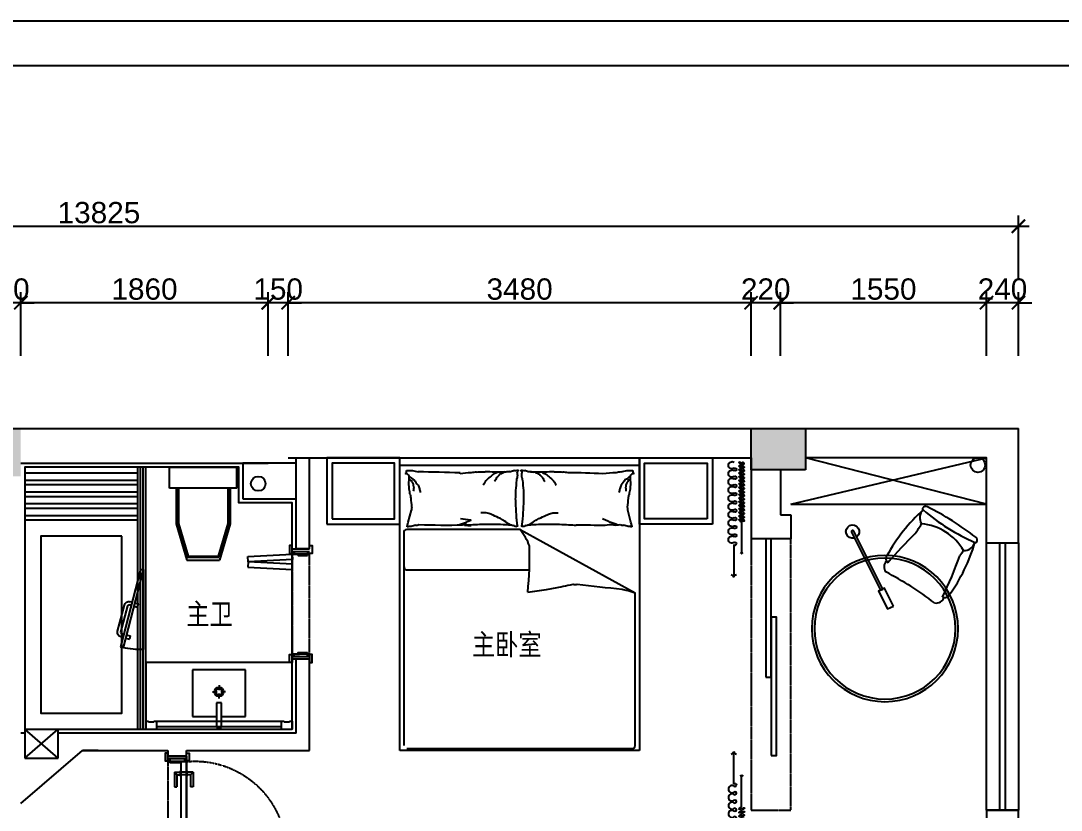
# Model space of a CAD drawing. Header units: millimetres. Extents: x 148889 to 229003, y -70503 to 111106.
# Drawn here: x 209186 to 217007, y -42464 to -36529 of the extents above; entities that cross this region are included whole.
import ezdxf
from ezdxf.lldxf.tags import DXFTag

# ---------------------------------------------------------------- set-up
doc = ezdxf.new("R2010")
doc.units = ezdxf.units.MM
doc.header["$PDMODE"] = 3
doc.linetypes.add('DASHED2', pattern=[0.375, 0.25, -0.125])
doc.linetypes.add('HIDDEN', pattern=[0.375, 0.25, -0.125])
for name, color, linetype in [('8', 8, 'Continuous'), ('C-门套', 16, 'Continuous'), ('F-地坪3(地台)', 6, 'Continuous'), ('P-原墙线', 7, 'Continuous'), ('P-固定家具1(到顶)', 3, 'Continuous'), ('P-固定家具2(不到顶)', 2, 'Continuous'), ('P-外部尺寸', 44, 'Continuous'), ('P-完成面', 1, 'Continuous'), ('P-文字', 3, 'Continuous'), ('P-新墙线', 4, 'Continuous'), ('P-洁具', 3, 'Continuous'), ('P-活动家具', 3, 'Continuous'), ('P-窗', 3, 'Continuous'), ('P-门', 1, 'Continuous'), ('P-门套', 1, 'Continuous'), ('大墨图框', 4, 'Continuous')]:
    doc.layers.add(name, color=color, linetype=linetype)
doc.styles.add('Arial', font='arial.ttf')
doc.styles.add('H1', font='SimSun.ttf')
tags = doc.linetypes.add('ACAD_ISO03W100', pattern=[30, 12, -18]).pattern_tags.tags
tags[6:7] = [DXFTag(74, 4), DXFTag(75, 0), DXFTag(340, '0'), DXFTag(46, 1.0), DXFTag(50, 0.0), DXFTag(44, 0.0), DXFTag(45, 0.0)]
tags[4:5] = [DXFTag(74, 4), DXFTag(75, 0), DXFTag(340, '0'), DXFTag(46, 1.0), DXFTag(50, 0.0), DXFTag(44, 0.0), DXFTag(45, 0.0)]
doc.dimstyles.new('1比80', dxfattribs={"dimscale": 80, "dimtxt": 2, "dimasz": 1.25, "dimexe": 1, "dimexo": 1, "dimgap": 0.25, "dimtad": 1, "dimdec": 0, "dimrnd": 0.005, "dimzin": 0, "dimdsep": 46, "dimtxsty": 'Arial', "dimblk": 'ARCHTICK', "dimcen": 0.125, "dimdle": 1, "dimclrd": 44, "dimclre": 44, "dimclrt": 50, "dimadec": 0, "dimazin": 0, "dimtfac": 1, "dimtdec": 0, "dimtix": 1, "dimtmove": 2, "dimatfit": 3, "dimldrblk": 'DOT', "dimfxl": 5, "dimfxlon": 1, "dimtvp": 1, "dimtolj": 1, "dimtzin": 0, "dimarcsym": 0})

# ---------------------------------------------------------------- blocks, each defined once
blk = doc.blocks.new('_ArchTick')
at = {"color": 0, "linetype": 'ByBlock', "const_width": 0.15}
blk.add_lwpolyline([(-0.5, -0.5), (0.5, 0.5)], dxfattribs=at)
blk = doc.blocks.new('*D337')
at = {"layer": 'Defpoints', "color": 0}
for p in [(214675.9, -38648.9), (214675.9, -40119.4), (214895.9, -40074.4)]:
    blk.add_point(p, dxfattribs=at)
at = {"layer": 'P-外部尺寸', "color": 44, "lineweight": -2}
for p, q in [((214675.9, -39048.9), (214675.9, -38568.9)), ((214895.9, -39048.9), (214895.9, -38568.9)), ((214675.9, -38648.9), (214575.9, -38648.9)), ((214895.9, -38648.9), (214675.9, -38648.9)), ((214895.9, -38648.9), (214995.9, -38648.9))]:
    blk.add_line(p, q, dxfattribs=at)
at = {"layer": 'P-外部尺寸', "color": 44, "lineweight": -2, "xscale": 100, "yscale": 100, "zscale": 100}
blk.add_blockref('_ArchTick', (214675.9, -38648.9), dxfattribs=at)
at = {"layer": 'P-外部尺寸', "color": 44, "lineweight": -2, "xscale": 100, "yscale": 100, "zscale": 100, "rotation": 180}
blk.add_blockref('_ArchTick', (214895.9, -38648.9), dxfattribs=at)
at = {"layer": 'P-外部尺寸', "color": 50, "insert": (214785.9, -38547.2), "char_height": 160, "attachment_point": 5, "style": 'Arial'}
blk.add_mtext('\\A1;220', dxfattribs=at)
blk = doc.blocks.new('_Dot')
at = {"color": 0, "linetype": 'ByBlock', "lineweight": -2}
blk.add_line((-0.5, 0), (-1, 0), dxfattribs=at)
at = {"color": 0, "linetype": 'ByBlock', "const_width": 0.5}
blk.add_lwpolyline([(-0.25, 0, 1), (0.25, 0, 1)], format="xyb", close=True, dxfattribs=at)
blk = doc.blocks.new('*D353')
at = {"layer": 'Defpoints', "color": 0}
for p in [(215492.7, -39814.4), (218361.2, -39814.4), (214675.9, -43194.4)]:
    blk.add_point(p, dxfattribs=at)
at = {"layer": 'P-外部尺寸', "color": 44, "lineweight": -2}
for p, q in [((218361.2, -43274.4), (218361.2, -39734.4)), ((217961.2, -39814.4), (218441.2, -39814.4)), ((217961.2, -43194.4), (218441.2, -43194.4))]:
    blk.add_line(p, q, dxfattribs=at)
at = {"layer": 'P-外部尺寸', "color": 44, "lineweight": -2, "xscale": 100, "yscale": 100, "zscale": 100}
for p, rotation in [((218361.2, -39814.4), 90), ((218361.2, -43194.4), 270)]:
    blk.add_blockref('_ArchTick', p, dxfattribs=dict(at, rotation=rotation))
at = {"layer": 'P-外部尺寸', "color": 50, "insert": (218259.4, -41504.4), "char_height": 160, "attachment_point": 5, "rotation": 90, "style": 'Arial'}
blk.add_mtext('\\A1;3380', dxfattribs=at)
blk = doc.blocks.new('*D354')
at = {"layer": 'Defpoints', "color": 0}
for p in [(215492.7, -39594.4), (218361.2, -39594.4), (215492.7, -39814.4)]:
    blk.add_point(p, dxfattribs=at)
at = {"layer": 'P-外部尺寸', "color": 44, "lineweight": -2}
for p, q in [((218361.2, -39594.4), (218361.2, -39494.4)), ((217961.2, -39594.4), (218441.2, -39594.4)), ((218361.2, -39814.4), (218361.2, -39594.4)), ((217961.2, -39814.4), (218441.2, -39814.4)), ((218361.2, -39814.4), (218361.2, -39914.4))]:
    blk.add_line(p, q, dxfattribs=at)
at = {"layer": 'P-外部尺寸', "color": 44, "lineweight": -2, "xscale": 100, "yscale": 100, "zscale": 100}
for p, rotation in [((218361.2, -39594.4), 270), ((218361.2, -39814.4), 90)]:
    blk.add_blockref('_ArchTick', p, dxfattribs=dict(at, rotation=rotation))
at = {"layer": 'P-外部尺寸', "color": 50, "insert": (218259.5, -39704.4), "char_height": 160, "attachment_point": 5, "rotation": 90, "style": 'Arial'}
blk.add_mtext('\\A1;220', dxfattribs=at)
blk = doc.blocks.new('*D356')
at = {"layer": 'Defpoints', "color": 0}
for p in [(216445.9, -38648.9), (216685.9, -39720.8), (216445.9, -39814.4)]:
    blk.add_point(p, dxfattribs=at)
at = {"layer": 'P-外部尺寸', "color": 44, "lineweight": -2}
for p, q in [((216445.9, -39048.9), (216445.9, -38568.9)), ((216685.9, -39048.9), (216685.9, -38568.9)), ((216445.9, -38648.9), (216345.9, -38648.9)), ((216685.9, -38648.9), (216445.9, -38648.9)), ((216685.9, -38648.9), (216785.9, -38648.9))]:
    blk.add_line(p, q, dxfattribs=at)
at = {"layer": 'P-外部尺寸', "color": 44, "lineweight": -2, "xscale": 100, "yscale": 100, "zscale": 100}
blk.add_blockref('_ArchTick', (216445.9, -38648.9), dxfattribs=at)
at = {"layer": 'P-外部尺寸', "color": 44, "lineweight": -2, "xscale": 100, "yscale": 100, "zscale": 100, "rotation": 180}
blk.add_blockref('_ArchTick', (216685.9, -38648.9), dxfattribs=at)
at = {"layer": 'P-外部尺寸', "color": 50, "insert": (216565.9, -38547.2), "char_height": 160, "attachment_point": 5, "style": 'Arial'}
blk.add_mtext('\\A1;240', dxfattribs=at)
blk = doc.blocks.new('*D357')
at = {"layer": 'Defpoints', "color": 0}
for p in [(214895.9, -38648.9), (216445.9, -39814.4), (214895.9, -40074.4)]:
    blk.add_point(p, dxfattribs=at)
at = {"layer": 'P-外部尺寸', "color": 44, "lineweight": -2}
for p, q in [((214895.9, -39048.9), (214895.9, -38568.9)), ((216445.9, -39048.9), (216445.9, -38568.9)), ((216525.9, -38648.9), (214815.9, -38648.9))]:
    blk.add_line(p, q, dxfattribs=at)
at = {"layer": 'P-外部尺寸', "color": 44, "lineweight": -2, "xscale": 100, "yscale": 100, "zscale": 100, "rotation": 180}
blk.add_blockref('_ArchTick', (214895.9, -38648.9), dxfattribs=at)
at = {"layer": 'P-外部尺寸', "color": 44, "lineweight": -2, "xscale": 100, "yscale": 100, "zscale": 100}
blk.add_blockref('_ArchTick', (216445.9, -38648.9), dxfattribs=at)
at = {"layer": 'P-外部尺寸', "color": 50, "insert": (215670.9, -38547.2), "char_height": 160, "attachment_point": 5, "style": 'Arial'}
blk.add_mtext('\\A1;1550', dxfattribs=at)
blk = doc.blocks.new('*D358')
at = {"layer": 'Defpoints', "color": 0}
for p in [(208945.9, -38648.9), (208945.9, -39594.4), (209185.9, -39594.4)]:
    blk.add_point(p, dxfattribs=at)
at = {"layer": 'P-外部尺寸', "color": 44, "lineweight": -2}
for p, q in [((208945.9, -39048.9), (208945.9, -38568.9)), ((209185.9, -39048.9), (209185.9, -38568.9)), ((208945.9, -38648.9), (208845.9, -38648.9)), ((209185.9, -38648.9), (208945.9, -38648.9)), ((209185.9, -38648.9), (209285.9, -38648.9))]:
    blk.add_line(p, q, dxfattribs=at)
at = {"layer": 'P-外部尺寸', "color": 44, "lineweight": -2, "xscale": 100, "yscale": 100, "zscale": 100}
blk.add_blockref('_ArchTick', (208945.9, -38648.9), dxfattribs=at)
at = {"layer": 'P-外部尺寸', "color": 44, "lineweight": -2, "xscale": 100, "yscale": 100, "zscale": 100, "rotation": 180}
blk.add_blockref('_ArchTick', (209185.9, -38648.9), dxfattribs=at)
at = {"layer": 'P-外部尺寸', "color": 50, "insert": (209065.9, -38547.2), "char_height": 160, "attachment_point": 5, "style": 'Arial'}
blk.add_mtext('\\A1;240', dxfattribs=at)
blk = doc.blocks.new('*D369')
at = {"layer": 'Defpoints', "color": 0}
for p in [(216685.9, -38074.1), (202860.9, -39048.9), (216685.9, -39048.9)]:
    blk.add_point(p, dxfattribs=at)
at = {"layer": 'P-外部尺寸', "color": 44, "lineweight": -2}
for p, q in [((202860.9, -38474.1), (202860.9, -37994.1)), ((216685.9, -38474.1), (216685.9, -37994.1)), ((202780.9, -38074.1), (216765.9, -38074.1))]:
    blk.add_line(p, q, dxfattribs=at)
at = {"layer": 'P-外部尺寸', "color": 44, "lineweight": -2, "xscale": 100, "yscale": 100, "zscale": 100, "rotation": 180}
blk.add_blockref('_ArchTick', (202860.9, -38074.1), dxfattribs=at)
at = {"layer": 'P-外部尺寸', "color": 44, "lineweight": -2, "xscale": 100, "yscale": 100, "zscale": 100}
blk.add_blockref('_ArchTick', (216685.9, -38074.1), dxfattribs=at)
at = {"layer": 'P-外部尺寸', "color": 50, "insert": (209773.4, -37972.4), "char_height": 160, "attachment_point": 5, "style": 'Arial'}
blk.add_mtext('\\A1;13825', dxfattribs=at)
blk = doc.blocks.new('*D370')
at = {"layer": 'Defpoints', "color": 0}
for p in [(211195.9, -38648.9), (211195.9, -39814.4), (214675.9, -40119.4)]:
    blk.add_point(p, dxfattribs=at)
at = {"layer": 'P-外部尺寸', "color": 44, "lineweight": -2}
for p, q in [((211195.9, -39048.9), (211195.9, -38568.9)), ((214675.9, -39048.9), (214675.9, -38568.9)), ((214755.9, -38648.9), (211115.9, -38648.9))]:
    blk.add_line(p, q, dxfattribs=at)
at = {"layer": 'P-外部尺寸', "color": 44, "lineweight": -2, "xscale": 100, "yscale": 100, "zscale": 100, "rotation": 180}
blk.add_blockref('_ArchTick', (211195.9, -38648.9), dxfattribs=at)
at = {"layer": 'P-外部尺寸', "color": 44, "lineweight": -2, "xscale": 100, "yscale": 100, "zscale": 100}
blk.add_blockref('_ArchTick', (214675.9, -38648.9), dxfattribs=at)
at = {"layer": 'P-外部尺寸', "color": 50, "insert": (212935.9, -38547.2), "char_height": 160, "attachment_point": 5, "style": 'Arial'}
blk.add_mtext('\\A1;3480', dxfattribs=at)
blk = doc.blocks.new('*D371')
at = {"layer": 'Defpoints', "color": 0}
for p in [(211045.9, -38648.9), (211045.9, -39854.4), (211195.9, -39814.4)]:
    blk.add_point(p, dxfattribs=at)
at = {"layer": 'P-外部尺寸', "color": 44, "lineweight": -2}
for p, q in [((211045.9, -39048.9), (211045.9, -38568.9)), ((211195.9, -39048.9), (211195.9, -38568.9)), ((211045.9, -38648.9), (210945.9, -38648.9)), ((211195.9, -38648.9), (211045.9, -38648.9)), ((211195.9, -38648.9), (211295.9, -38648.9))]:
    blk.add_line(p, q, dxfattribs=at)
at = {"layer": 'P-外部尺寸', "color": 44, "lineweight": -2, "xscale": 100, "yscale": 100, "zscale": 100}
blk.add_blockref('_ArchTick', (211045.9, -38648.9), dxfattribs=at)
at = {"layer": 'P-外部尺寸', "color": 44, "lineweight": -2, "xscale": 100, "yscale": 100, "zscale": 100, "rotation": 180}
blk.add_blockref('_ArchTick', (211195.9, -38648.9), dxfattribs=at)
at = {"layer": 'P-外部尺寸', "color": 50, "insert": (211120.9, -38547.2), "char_height": 160, "attachment_point": 5, "style": 'Arial'}
blk.add_mtext('\\A1;150', dxfattribs=at)
blk = doc.blocks.new('*D372')
at = {"layer": 'Defpoints', "color": 0}
for p in [(209185.9, -38648.9), (209185.9, -39594.4), (211045.9, -39854.4)]:
    blk.add_point(p, dxfattribs=at)
at = {"layer": 'P-外部尺寸', "color": 44, "lineweight": -2}
for p, q in [((209185.9, -39048.9), (209185.9, -38568.9)), ((211045.9, -39048.9), (211045.9, -38568.9)), ((211125.9, -38648.9), (209105.9, -38648.9))]:
    blk.add_line(p, q, dxfattribs=at)
at = {"layer": 'P-外部尺寸', "color": 44, "lineweight": -2, "xscale": 100, "yscale": 100, "zscale": 100, "rotation": 180}
blk.add_blockref('_ArchTick', (209185.9, -38648.9), dxfattribs=at)
at = {"layer": 'P-外部尺寸', "color": 44, "lineweight": -2, "xscale": 100, "yscale": 100, "zscale": 100}
blk.add_blockref('_ArchTick', (211045.9, -38648.9), dxfattribs=at)
at = {"layer": 'P-外部尺寸', "color": 50, "insert": (210115.9, -38547.2), "char_height": 160, "attachment_point": 5, "style": 'Arial'}
blk.add_mtext('\\A1;1860', dxfattribs=at)
blk = doc.blocks.new('A$C02DF28BF')
at = {"layer": 'P-活动家具'}
for p, q in [((0, 2350), (2200, 2350)), ((0, 550), (0, 2350)), ((2144, 2350), (2144, 550)), ((2200, 2350), (2200, 550)), ((2200, 550), (0, 550))]:
    blk.add_line(p, q, dxfattribs=at)
at = {"layer": 'P-活动家具', "color": 252}
for p, q in [((13.5, 2299.1), (13.5, 603.8)), ((1637.2, 2321.3), (35.7, 2321.3)), ((1356.5, 2299.1), (1356.5, 1377.5)), ((1659.4, 1446.1), (1659.4, 2299.1)), ((1681.9, 2295.1), (1715.2, 2286.7)), ((1715.2, 2286.7), (1807, 2263.8)), ((1659.4, 1446.1), (1184.5, 581.6)), ((1715.2, 613.3), (1807, 636.2)), ((35.7, 581.6), (1184.5, 581.6)), ((2144, 550), (1668.9, 550)), ((1681.9, 604.9), (1715.2, 613.3))]:
    blk.add_line(p, q, dxfattribs=at)
at = {"layer": 'P-活动家具'}
for points in [[(1700, 2900), (1700, 2350), (2200, 2350), (2200, 2900)], [(1700, 0), (1700, 550), (2200, 550), (2200, 0)]]:
    blk.add_lwpolyline(points, close=True, dxfattribs=at)
at = {"layer": 'P-活动家具', "color": 252}
for points in [[(1740, 2860), (1740, 2390), (2160, 2390), (2160, 2860)], [(1740, 40), (1740, 510), (2160, 510), (2160, 40)]]:
    blk.add_lwpolyline(points, close=True, dxfattribs=at)
for points in [[(2061.4, 2280.7, 0.077379), (2033.2, 2242, 0.077379), (1994.6, 2213.7, 0.047525), (1967.3, 2202.7, 0.047525), (1938.3, 2197)], [(2043.5, 2282.3, 0.05369), (2029.1, 2266.5, 0.070312), (2015.5, 2257.5, 0.015448), (2006, 2253.4, 0.013244), (1994.6, 2249.2, 0.082127), (1974.5, 2245.9, 0.064164), (1948.7, 2249.2)], [(1698.1, 1902.3, -0.009729), (1708.2, 1871.9, -0.009729), (1719.4, 1842, -0.007971), (1729.4, 1817.9, -0.002711), (1740.2, 1894)], [(1696.4, 1521.7, -0.016108), (1725.6, 1565, -0.024599), (1742.3, 1594.8, -0.009477), (1768.2, 1649.2, -0.015937), (1781.9, 1682.4, -0.072521), (1785.9, 1700.5, -0.033339), (1786.1, 1740.8)], [(2090.5, 1617, -0.027842), (2078.7, 1643.4, -0.048685), (2069.7, 1657.4, -0.023666), (2042.6, 1688.4, -0.031223), (2019.6, 1709.5, -0.046801), (2011.1, 1715.2, -0.023191), (1992.5, 1724.1)], [(2096.8, 1525.9, -0.088153), (2092.9, 1564.3, -0.088153), (2075.9, 1598.9, -0.077547), (2051.9, 1623, -0.077547), (2021.7, 1638.6)], [(1189.2, 1389.2, -0.007297), (1209, 1248.1, -0.009508), (1229, 1140.6, -0.006616), (1245, 1068.3, 0.023828), (1248.7, 1048.1, 0.052541), (1248.2, 1016.3, 0.004914), (1212.6, 680.1, 0.013133), (1203.1, 642.9, 0.007859), (1184.5, 581.6)], [(1696.4, 1378.3, 0.016108), (1725.6, 1335, 0.024599), (1742.3, 1305.2, 0.009477), (1768.2, 1250.8, 0.015937), (1781.9, 1217.6, 0.072521), (1785.9, 1199.5, 0.033339), (1786.1, 1159.2)], [(2096.8, 1374.1, 0.088153), (2092.9, 1335.7, 0.088153), (2075.9, 1301.1, 0.077547), (2051.9, 1277, 0.077547), (2021.7, 1261.4)], [(2090.5, 1283, 0.027842), (2078.7, 1256.6, 0.048685), (2069.7, 1242.6, 0.023666), (2042.6, 1211.6, 0.031223), (2019.6, 1190.5, 0.046801), (2011.1, 1184.8, 0.023191), (1992.5, 1175.9)], [(1698.1, 720, 0.009729), (1708.2, 750.3, 0.009729), (1719.4, 780.2, 0.007971), (1729.4, 804.3, 0.007971), (1740.2, 828.2)], [(2061.4, 619.3, -0.077379), (2033.2, 658, -0.077379), (1994.6, 686.3, -0.047525), (1967.3, 697.3, -0.047525), (1938.3, 703)], [(2043.5, 617.7, -0.05369), (2029.1, 633.5, -0.070312), (2015.5, 642.5, -0.015448), (2006, 646.6, -0.013244), (1994.6, 650.8, -0.082127), (1974.5, 654.1, -0.064164), (1948.7, 650.8)]]:
    blk.add_lwpolyline(points, format="xyb", dxfattribs=at)
for centre, radius, start, end in [((1378.6, 2296.7), 22.2, 90, 180), ((1637.2, 2299.1), 22.2, 360, 90), ((1680.8, 2295), 1.02, 255.95506, 4.08294), ((1383.9, 2244.5), 300.8, 4.08294, 9.4841), ((1971.1, 1923.6), 352.4, 98.00505, 102.19838), ((1757.1, 3238.6), 980, 279.68436, 282.19838), ((1964.2, 2507.3), 226.6, 270, 279.68436), ((2061.7, 2827.1), 546.5, 263.76763, 270), ((2044.3, 2314.4), 38, 296.58052, 355.59979), ((2096.5, 2314.4), 14.6, 191.27238, 296.58052), ((2203.5, 2301.3), 100.4, 180, 191.27238), ((2282.1, 2255.4), 179, 171.5628, 180), ((1440.4, 2189.6), 255.2, 9.4841, 17.38641), ((1824.3, 2246.6), 133, 186.43405, 197.38641), ((8456, 1996), 6762, 178.21298, 180.99618), ((1810.5, 2188.6), 75.2, 75.9548, 92.66488), ((1930.7, 1536.8), 732, 92.66488, 98.00505), ((-15986.4, 2500.5), 18082.7, 358.0898, 359.08966), ((2429, 2163.6), 338.6, 164.25602, 171.5628), ((1439.8, 1866.1), 255.6, 348.44144, 2.74906), ((2083.1, 1900.4), 4.11, 213.62062, 319.83043), ((1561.1, 1815.3), 525.1, 0.00391, 9.07304), ((3153.5, 1742.4), 1465.1, 175.23375, 177.16236), ((2961, 1923.8), 1268.9, 182.69346, 184.76579), ((3189.4, 1858.3), 1493.5, 181.53552, 184.12818), ((1507.4, 1711.3), 588.1, 6.08669, 10.18988), ((8053.6, 1719.1), 6353.9, 179.71345, 180.97038), ((2261.3, 1781.2), 169.3, 182.53858, 190.18988), ((2415.5, 1724.3), 321.9, 175.19815, 182.53858), ((1123.7, 1719.8), 970.2, 355.19815, 359.42426), ((2991.5, 1530.8), 1293.3, 176.42603, 179.71345), ((431.2, 1583.3), 1660.3, 359.42426, 1.90789), ((1183.2, 1483), 912, 1.90789, 5.25919), ((1608.2, 1523.3), 85.3, 332.71588, 343.77885), ((1739.1, 1488.2), 50.3, 152.71588, 167.13096), ((1856.1, 1501.2), 162.1, 167.13096, 176.42603), ((2043.2, 1482.8), 59.9, 5.25919, 30.65125), ((2134.8, 1485.9), 32.1, 175.69746, 210.65125), ((1393.5, 1767), 416.7, 290.14884, 309.64454), ((1587.5, 1496.2), 97.2, 343.77885, 352.8796), ((1680.4, 1467.7), 1.47, 352.8796, 73.30223), ((1680.4, 1432.3), 1.47, 286.69776, 7.12039), ((1587.5, 1403.8), 97.2, 7.12039, 16.22115), ((1685.6, 1446.3), 21.5, 73.30223, 99.99836), ((1685.6, 1453.7), 21.5, 260.00164, 286.69776), ((1608.2, 1376.7), 85.3, 16.22115, 27.28412), ((1669.9, 1823.1), 356.9, 273.50486, 279.99836), ((1669.9, 1076.9), 356.9, 80.00164, 86.49514), ((924.5, 16600.7), 15150.6, 273.05496, 273.50486), ((924.5, -13700.7), 15150.6, 86.49514, 86.94504), ((1807.4, 2994.8), 1516.9, 271.63309, 273.05496), ((1807.4, -94.8), 1516.9, 86.94504, 88.36691), ((1932.6, 2232.8), 754.1, 266.63125, 271.63309), ((1932.6, 667.2), 754.1, 88.36691, 93.36875), ((2089.7, 2484.4), 1014.5, 262.3191, 266.63125), ((2089.7, 415.6), 1014.5, 93.36875, 97.6809), ((2076.3, 1687.1), 220.4, 257.89054, 262.3191), ((2076.3, 1212.9), 220.4, 97.6809, 102.10946), ((2008.2, 1198.1), 273.4, 77.89054, 81.86652), ((2008.2, 1701.9), 273.4, 278.13348, 282.10946), ((2078.8, 1431.5), 36.4, 81.86652, 111.42098), ((2078.8, 1468.5), 36.4, 248.57901, 278.13348), ((2090.5, 1483.6), 17.3, 248.0096, 291.42098), ((2090.5, 1416.4), 17.3, 68.57901, 111.9904), ((2043.2, 1417.2), 59.9, 329.34874, 354.74081), ((2101.4, 1466.5), 4.75, 168.10694, 248.0096), ((2101.4, 1433.5), 4.75, 111.9904, 191.89306), ((2100.5, 1459.7), 2.58, 348.10694, 109.56397), ((2100.5, 1440.3), 2.58, 250.43603, 11.89306), ((2134.8, 1414.1), 32.1, 149.34874, 184.30254), ((2106.6, 1457.7), 3.8, 109.56397, 158.2117), ((2106.6, 1442.3), 3.8, 201.7883, 250.43603), ((2133.1, 1459.2), 27.9, 158.2117, 175.69746), ((2133.1, 1440.8), 27.9, 184.30254, 201.7883), ((1459.3, 3874.7), 2500.1, 263.79846, 271.78212), ((1739.1, 1411.8), 50.3, 192.86904, 207.28412), ((1856.1, 1398.8), 162.1, 183.57397, 192.86904), ((2991.5, 1369.2), 1293.3, 180.28654, 183.57397), ((431.2, 1316.7), 1660.3, 358.09211, 0.57574), ((1183.2, 1417), 912, 354.74081, 358.09211), ((8053.6, 1180.9), 6353.9, 179.02962, 180.28654), ((1123.7, 1180.2), 970.2, 0.57574, 4.80184), ((2415.5, 1175.7), 321.9, 177.46141, 184.80184), ((3189.4, 1041.7), 1493.5, 175.87182, 178.46447), ((1507.4, 1188.7), 588.1, 349.81012, 353.9133), ((2261.3, 1118.8), 169.3, 169.81012, 177.46141), ((-26799.4, 1344.5), 28494.7, 358.91987, 359.35718), ((3648.5, 950.7), 1956.4, 176.16258, 177.83156), ((-3080.3, 1084.5), 5166.5, 357.11007, 0.00079), ((1439.8, 756.1), 255.6, 357.25093, 11.55856), ((1327.7, 724.4), 758.5, 360, 7.54685), ((1856.2, 725.7), 162.1, 173.56594, 191.55856), ((1827.2, 651.4), 269.2, 7.54685, 15.74398), ((1383.9, 655.5), 300.8, 350.51589, 355.91706), ((1440.4, 710.4), 255.2, 342.61359, 350.51589), ((1824.3, 653.4), 133, 162.61359, 173.56594), ((1810.5, 711.4), 75.2, 267.33512, 284.04519), ((1930.7, 1363.2), 732, 261.99495, 267.33512), ((1971.1, 976.4), 352.4, 257.80162, 261.99495), ((1757.1, -338.6), 980, 77.80162, 80.31563), ((2429, 736.4), 338.6, 188.43719, 195.74398), ((2282.1, 644.6), 179, 180, 188.43719), ((35.7, 603.8), 22.2, 180, 270), ((1680.8, 605), 1.02, 355.91706, 104.04494), ((1964.2, 392.7), 226.6, 80.31563, 90), ((2061.7, 72.9), 546.5, 90, 96.23236), ((2044.3, 585.6), 38, 4.40021, 63.41948), ((2096.5, 585.6), 14.6, 63.41948, 168.72762), ((2203.5, 598.7), 100.4, 168.72762, 180)]:
    blk.add_arc(centre, radius, start, end, dxfattribs=at)
blk = doc.blocks.new('sfbhsrdfbh')
at = {"layer": '大墨图框', "color": 4, "linetype": 'ByBlock', "ltscale": 100}
for points in [[(56.17, 280.38), (476.17, 280.38), (476.17, -16.59), (56.17, -16.59)], [(438.91, 274.48), (68.08, 274.48), (68.08, -8.51), (438.91, -8.51)]]:
    blk.add_lwpolyline(points, close=True, dxfattribs=at)
blk = doc.blocks.new('做成ACAD TuKuai0334')
at = {"ltscale": 0.1}
blk.add_lwpolyline([(-561.5, 302.8), (-426.8, 236.8), (-448.8, 191.9), (-583.5, 257.9)], close=True, dxfattribs=at)
blk.add_lwpolyline([(-433.4, 223.4), (4.4, 9, -1), (-4.4, -9), (-442.2, 205.4)], format="xyb", close=True, dxfattribs=at)
blk.add_arc((0, 0), 50, 165.44738, 142.37346, dxfattribs=at)
blk = doc.blocks.new('A$C46D34C97')
at = {"layer": 'P-活动家具'}
blk.add_circle((550, 550), 550, dxfattribs=at)
at = {"layer": 'P-活动家具', "color": 252}
blk.add_circle((550, 550), 530, dxfattribs=at)
at = {"layer": 'P-活动家具', "extrusion": (-3.63023e-16, 2.76781e-16, -1)}
for centre, major_axis, start_param, end_param in [((1664.7, 216.2), (-994.3, 840.3), 0.021596, 0.360844), ((1070.8, 1280.2), (-58.9, 58.9), 5.207152, 6.572082), ((1036.9, 1361), (-6.73, 6.73), 4.573679, 6.061226), ((1049.3, 1346), (-20.3, 20.3), 6.272135, 7.768104), ((2280.8, 2279.2), (-1189.8, 1001.7), 4.649527, 4.945795), ((-273.3, -277.1), (-1617.4, 1374.5), 1.550382, 1.752631), ((488, 1698.7), (-473.6, 473.6), 3.077462, 3.14993), ((488, 1698.7), (-473.6, 473.6), 3.077462, 3.14993), ((869.8, 868.7), (-287.2, 287.2), 1.088485, 2.044585), ((3013.8, -1925.6), (-2658, 2658), 0.117026, 0.206621), ((715.2, 983.3), (-46.3, 46.3), 5.075891, 6.45545), ((713.8, 1048.9), (-27, 27), 5.179428, 6.355186), ((689.6, 1035.5), (-8.59, 8.59), 4.369902, 5.615979), ((218, 1661), (-998.3, 835.3), 2.951906, 3.29117), ((1284.2, 1072.3), (-59.3, 59.3), 2.900344, 4.264281), ((1364.2, 1035.2), (-7.36, 7.36), 3.430198, 4.849571), ((1349, 1046.5), (-20.3, 20.3), 1.65498, 3.150948), ((-890.8, -909.4), (-1854.2, 1560.2), 1.56328, 1.742544), ((2639.4, -411.8), (1394, 1394), 4.676754, 4.720313), ((2639.4, -411.8), (1394, 1394), 4.676754, 4.720313), ((-1385.7, 2499.7), (-2136, 2136), 2.901951, 3.001897), ((989.8, 711.1), (-46.5, 46.5), 2.96034, 4.340179), ((1044.8, 697.4), (-16.7, 16.7), 3.964784, 4.786085), ((1051.6, 711.4), (-27.2, 27.2), 3.070293, 4.127567)]:
    blk.add_ellipse(centre, major_axis=major_axis, ratio=1, start_param=start_param, end_param=end_param, dxfattribs=at)
at = {"layer": 'P-活动家具', "rotation": 12.44499721410939}
blk.add_blockref('做成ACAD TuKuai0334', (1314.7, 475.1), dxfattribs=at)
blk = doc.blocks.new('A$C404574AA')
at = {"layer": 'P-门'}
for p, q in [((650.6, 803, 233.2), (650.6, 784, 233.2)), ((760.1, 803, 233.2), (650.6, 803, 233.2)), ((741.1, 784, 233.2), (650.6, 784, 233.2)), ((741.1, 784, 233.2), (760.1, 803, 233.2)), ((741.1, 784, 233.2), (741.1, 758, 233.2)), ((760.1, 803, 233.2), (760.1, 758, 233.2)), ((90, 753, 233.2), (840, 753, 233.2)), ((90, 713, 233.2), (90, 753, 233.2)), ((90, 713, 233.2), (840, 713, 233.2)), ((730.6, 758, 233.2), (730.6, 753, 233.2)), ((730.6, 758, 233.2), (770.6, 758, 233.2)), ((730.6, 708, 233.2), (730.6, 713, 233.2)), ((730.6, 708, 233.2), (770.6, 708, 233.2)), ((740.8, 753, 233.2), (740.8, 713, 233.2)), ((741.1, 682, 233.2), (741.1, 708, 233.2)), ((760.1, 663, 233.2), (760.1, 708, 233.2)), ((760.3, 753, 233.2), (760.3, 713, 233.2)), ((770.6, 758, 233.2), (770.6, 753, 233.2)), ((770.6, 708, 233.2), (770.6, 713, 233.2)), ((840, 713, 233.2), (840, 753, 233.2)), ((741.1, 682, 233.2), (650.6, 682, 233.2)), ((650.6, 663, 233.2), (650.6, 682, 233.2)), ((760.1, 663, 233.2), (650.6, 663, 233.2)), ((741.1, 682, 233.2), (760.1, 663, 233.2))]:
    blk.add_line(p, q, dxfattribs=at)
at = {"layer": 'P-门', "color": 252, "linetype": 'ACAD_ISO03W100', "ltscale": 0.001}
for p, q in [((50, 753, 233.2), (50, 3, 233.2)), ((50, 753, 233.2), (90, 753, 233.2)), ((90, 753, 233.2), (90, 3, 233.2)), ((90, 3, 233.2), (90, 743, 233.2)), ((0, 82.9, 233.2), (0, 192.4, 233.2)), ((0, 192.4, 233.2), (19, 192.4, 233.2)), ((19, 101.9, 233.2), (19, 192.4, 233.2)), ((140, 192.4, 233.2), (121, 192.4, 233.2)), ((121, 101.9, 233.2), (121, 192.4, 233.2)), ((140, 82.9, 233.2), (140, 192.4, 233.2)), ((19, 101.9, 233.2), (0, 82.9, 233.2)), ((0, 82.9, 233.2), (45, 82.9, 233.2)), ((19, 101.9, 233.2), (45, 101.9, 233.2)), ((45, 112.4, 233.2), (45, 72.4, 233.2)), ((45, 112.4, 233.2), (50, 112.4, 233.2)), ((90, 102.2, 233.2), (50, 102.2, 233.2)), ((90, 82.7, 233.2), (50, 82.7, 233.2)), ((95, 112.4, 233.2), (90, 112.4, 233.2)), ((95, 112.4, 233.2), (95, 72.4, 233.2)), ((121, 101.9, 233.2), (95, 101.9, 233.2)), ((140, 82.9, 233.2), (95, 82.9, 233.2)), ((121, 101.9, 233.2), (140, 82.9, 233.2)), ((45, 72.4, 233.2), (50, 72.4, 233.2)), ((50, 3, 233.2), (90, 3, 233.2)), ((95, 72.4, 233.2), (90, 72.4, 233.2))]:
    blk.add_line(p, q, dxfattribs=at)
at = {"layer": 'P-门', "color": 252}
for p, q in [((100, 713, 233.2), (100, 753, 233.2)), ((100, 747, 233.2), (740.8, 747, 233.2)), ((100, 719, 233.2), (740.8, 719, 233.2)), ((760.3, 747, 233.2), (832, 747, 233.2)), ((760.3, 719, 233.2), (832, 719, 233.2)), ((832, 713, 233.2), (832, 753, 233.2))]:
    blk.add_line(p, q, dxfattribs=at)
at = {"layer": 'P-门', "color": 252, "linetype": 'DASHED2'}
blk.add_arc((154.7, 685.8, 233.2), 685.8, 264.58541, 2.27588, dxfattribs=at)
blk = doc.blocks.new('A$C224B1EEF')
at = {"color": 252}
for p, q in [((59.8, 427.4), (134.4, 679.4)), ((68.5, 426.1), (140.9, 670.6)), ((373, 679.4), (134.4, 679.4)), ((366.5, 670.6), (140.9, 670.6)), ((438.8, 426.1), (366.5, 670.6)), ((447.5, 427.4), (373, 679.4)), ((59.8, 160), (59.8, 427.4)), ((68.5, 160), (68.5, 426.1)), ((438.8, 160), (438.8, 426.1)), ((447.5, 160), (447.5, 427.4))]:
    blk.add_line(p, q, dxfattribs=at)
at = {"layer": '8'}
for p, q in [((0, 160), (507.4, 160)), ((0, 160), (0, 1)), ((0, 160), (0, 1)), ((507.4, 160), (507.4, 1)), ((507.4, 160), (507.4, 1)), ((507.4, 1), (0, 1))]:
    blk.add_line(p, q, dxfattribs=at)
at = {"layer": 'P-固定家具2(不到顶)', "color": 3}
for p, q in [((51.1, 428.7), (131.7, 701.1)), ((375.6, 701.1), (131.7, 701.1)), ((456.2, 428.7), (375.6, 701.1)), ((51.1, 160), (51.1, 428.7)), ((456.2, 160), (456.2, 428.7))]:
    blk.add_line(p, q, dxfattribs=at)
blk = doc.blocks.new('A$C3EAE0F3F')
at = {"layer": 'P-门', "color": 252}
for p, q in [((73.6, 70, 0), (73.6, 100, 0)), ((98.6, 100, 0), (73.6, 100, 0)), ((98.6, 70, 0), (98.6, 100, 0)), ((322, 70, 0), (322, 100, 0)), ((322, 100, 0), (347, 100, 0)), ((347, 70, 0), (347, 100, 0)), ((73.6, 50, 0), (73.6, 35, 0)), ((98.6, 50, 0), (98.6, 35, 0)), ((108.6, 25, 0), (312, 25, 0)), ((322, 50, 0), (322, 35, 0)), ((347, 50, 0), (347, 35, 0)), ((108.6, 0, 0), (312, 0, 0))]:
    blk.add_line(p, q, dxfattribs=at)
at = {"layer": 'P-门'}
for p, q in [((600.5, 70, 0), (0, 70, 0)), ((0, 50), (0, 70, 0)), ((600.5, 50), (0, 50)), ((600.5, 70, 0), (600.5, 50))]:
    blk.add_line(p, q, dxfattribs=at)
at = {"layer": 'P-门', "color": 252}
for centre, radius, start, end in [((510.7, 60), 510.8, 163.76776, 181.11943), ((108.6, 35, 0), 35, 180, 270), ((108.6, 35, 0), 10, 180, 270), ((312, 35, 0), 10, 270, 0), ((312, 35, 0), 35, 270, 0)]:
    blk.add_arc(centre, radius, start, end, dxfattribs=at)
blk = doc.blocks.new('A$C1CB7397D')
at = {"layer": 'P-洁具', "color": 252}
for p, q in [((750, 445), (350, 445)), ((350, 445), (350, 95)), ((750, 95), (750, 445)), ((550, 329.5), (550, 293.1)), ((500.5, 280), (536.9, 280)), ((550, 230.5), (550, 266.9)), ((599.5, 280), (563.1, 280)), ((531, 197.7), (531, 11.6)), ((568, 197.7), (531, 197.7)), ((568, 11.6), (568, 197.7)), ((350, 95), (531, 95)), ((568, 95), (750, 95)), ((0, 0), (0, 60)), ((0, 60), (20, 60)), ((20, 60), (20, 55)), ((20, 55), (60, 55)), ((60, 55), (60, 60)), ((60, 60), (80, 60)), ((80, 60), (80, 0)), ((80, 60), (1020, 60)), ((80, 20), (1020, 20)), ((531, 11.6), (568, 11.6)), ((1020, 0), (1020, 60)), ((1020, 60), (1040, 60)), ((1040, 60), (1040, 55)), ((1040, 55), (1080, 55)), ((1080, 55), (1080, 60)), ((1080, 60), (1100, 60)), ((1100, 60), (1100, 0))]:
    blk.add_line(p, q, dxfattribs=at)
at = {"layer": 'P-洁具', "color": 2}
blk.add_lwpolyline([(1100, 500), (0, 500), (0, 0), (1100, 0)], close=True, dxfattribs=at)
at = {"layer": 'P-洁具', "color": 252}
for radius in [35, 25]:
    blk.add_circle((550, 280), radius, dxfattribs=at)
blk = doc.blocks.new('A$C3A1E34E2')
at = {"color": 0, "linetype": 'ByBlock'}
for p, q in [((899, 122), (1232, 122)), ((657, 37, 0), (1001, 37, 0))]:
    blk.add_line(p, q, dxfattribs=at)
for centre, start, end in [((1017, 69, 0), 206.8177, 243.0269), ((1017, 5, 0), 116.9731, 153.1823)]:
    blk.add_arc(centre, 36.1, start, end, dxfattribs=at)
for centre, major_axis, start_param, end_param in [((48, 140), (-27.4, 27.4), -0.785341, 1.400999), ((48, 140), (-27.4, 27.4), 3.311504, 5.497844), ((93, 108), (-11, 11), 0.169911, 4.542591), ((137, 140), (27.4, 27.4), 0.785455, 2.971795), ((137, 140), (27.4, 27.4), 4.8823, 7.06864), ((181, 108), (11, 11), 1.740708, 6.113388), ((226, 140), (-27.4, 27.4), -0.785341, 1.400999), ((226, 140), (27.4, 27.4), 4.8823, 7.06864), ((270, 108), (-11, 11), 0.169911, 4.542591), ((314, 140), (27.4, 27.4), 0.785341, 2.971681), ((314, 140), (27.4, 27.4), 4.882187, 7.068527), ((359, 108), (11, 11), 1.740594, 6.113274), ((403, 140), (27.4, 27.4), 0.785341, 2.971681), ((403, 140), (27.4, 27.4), 4.882187, 7.068527), ((447, 108), (-11, 11), 0.169798, 2.356194), ((447, 108), (11, 11), 3.927048, 6.113388), ((492, 140), (-27.4, 27.4), -0.785341, 1.400999), ((492, 140), (-27.4, 27.4), 3.311504, 5.497844), ((536, 108), (-11, 11), 0.169911, 4.542591), ((580, 140), (27.4, 27.4), 0.785455, 2.971795), ((580, 140), (27.4, 27.4), 4.8823, 7.06864), ((625, 108), (11, 11), 1.740708, 6.113388), ((669, 140), (-27.4, 27.4), -0.785341, 1.400999), ((669, 140), (27.4, 27.4), 4.8823, 7.06864), ((713, 108), (-11, 11), 0.169911, 4.542591), ((758, 140), (27.4, 27.4), 0.785341, 2.971681), ((758, 140), (27.4, 27.4), 4.882187, 7.068527), ((802, 108), (11, 11), 1.740594, 6.113274), ((846, 140), (27.4, 27.4), 0.785341, 2.971681), ((846, 140), (27.4, 27.4), 4.882187, 7.068527), ((891, 108), (-11, 11), 0.169798, 2.356194), ((1280, 181), (46.9, 46.9), 2.824252, 3.456222), ((1280, 63), (-46.9, 46.9), -0.314629, 0.31734)]:
    blk.add_ellipse(centre, major_axis=major_axis, ratio=1, start_param=start_param, end_param=end_param, dxfattribs=at)
at = {"color": 0, "linetype": 'ByBlock', "extrusion": (0, 0, -1)}
blk.add_ellipse((891, 108), major_axis=(13.9, 8.4), ratio=0.942431, start_param=-0.491972, end_param=2.091434, dxfattribs=at)
at = {"color": 0, "extrusion": (0, 0, -1)}
for centre, start_param, end_param in [((15, 37, 0), 1.716714, 4.546394), ((34, 37, 0), -1.424879, 1.716714), ((53, 37, 0), 1.716714, 4.858306), ((72, 37, 0), -1.424879, 1.716714), ((91, 37, 0), 1.716714, 4.858306), ((111, 37, 0), -1.424879, 1.716714), ((130, 37, 0), 1.716714, 4.858306), ((149, 37, 0), -1.424879, 1.716714), ((168, 37, 0), 1.716714, 4.858306), ((187, 37, 0), -1.424879, 1.716714), ((206, 37, 0), 1.716714, 4.858306), ((226, 37, 0), -1.424879, 1.716714), ((245, 37, 0), 1.716714, 4.858306), ((264, 37, 0), -1.424879, 1.716714), ((283, 37, 0), 1.716714, 4.858306), ((302, 37, 0), -1.424879, 1.716714), ((322, 37, 0), 1.716714, 4.858306), ((341, 37, 0), -1.424879, 1.716714), ((360, 37, 0), 1.716714, 4.858306), ((379, 37, 0), -1.424879, 1.716714), ((398, 37, 0), 1.716714, 4.858306), ((418, 37, 0), -1.424879, 1.716714), ((437, 37, 0), 1.716714, 4.858306), ((456, 37, 0), -1.424879, 1.716714), ((475, 37, 0), 1.716714, 4.858306), ((494, 37, 0), -1.424879, 1.716714), ((514, 37, 0), 1.716714, 4.858306), ((533, 37, 0), -1.424879, 1.716714), ((552, 37, 0), 1.716714, 4.858306), ((571, 37, 0), -1.424879, 1.716714), ((590, 37, 0), 1.716714, 4.858306), ((610, 37, 0), -1.424879, 1.716714), ((629, 37, 0), 1.716714, 4.858306), ((648, 37, 0), -1.424879, 1.716714)]:
    blk.add_ellipse(centre, major_axis=(-16.5, 28.6), ratio=0.254545, start_param=start_param, end_param=end_param, dxfattribs=at)

msp = doc.modelspace()

# ---------------------------------------------------------------- hatches: boundary and pattern name
at = {"layer": 'P-原墙线'}
h = msp.add_hatch(color=8, dxfattribs=at)
h.dxf.hatch_style = 1
h.paths.add_polyline_path([(214675.9, -39594.4), (214675.9, -39904.4), (215085.9, -39904.4), (215085.9, -39594.4)])
h.paths.add_polyline_path([(214975.9, -43064.4), (214675.9, -43064.4), (214675.9, -43564.4), (214975.9, -43564.4)])
h.paths.add_polyline_path([(215075.9, -46939.4), (214675.9, -46939.4), (214675.9, -47289.4), (215075.9, -47289.4)])
h.paths.add_polyline_path([(216245.9, -47289.4), (216895.9, -47289.4), (216895.9, -46939.4), (216245.9, -46939.4)])
h.paths.add_polyline_path([(210055.9, -49019.4), (210055.9, -49439.4), (210430.9, -49439.4), (210430.9, -49019.4)])
h.paths.add_polyline_path([(212500.9, -50589.4), (212775.9, -50589.4), (212775.9, -50259.4), (212500.9, -50259.4)])
h.paths.add_polyline_path([(216245.9, -50349.4), (216245.9, -50589.4), (216895.9, -50589.4), (216895.9, -50349.4)])
h.paths.add_polyline_path([(204880.9, -48899.4), (204400.9, -48899.4), (204400.9, -49289.4), (204880.9, -49289.4)])
h.paths.add_polyline_path([(203430.9, -46819.4), (203430.9, -46569.4), (202860.9, -46569.4), (202860.9, -46819.4)])
h.paths.add_polyline_path([(202860.9, -43554.4), (202860.9, -43914.4), (203290.9, -43914.4), (203290.9, -43554.4)])
h.paths.add_polyline_path([(207180.9, -43824.4), (207180.9, -43504.4), (206760.9, -43504.4), (206760.9, -43824.4)])
h.paths.add_polyline_path([(209965.9, -43824.4), (210290.9, -43824.4), (210290.9, -43194.4), (209965.9, -43194.4)])
h.paths.add_polyline_path([(209185.9, -39594.4), (208945.9, -39594.4), (208945.9, -39954.4), (209185.9, -39954.4)])
h.paths.add_polyline_path([(207190.9, -40814.4), (207190.9, -40574.4), (206770.9, -40574.4), (206770.9, -40814.4)])
h.paths.add_polyline_path([(204890.9, -40574.4), (204460.9, -40574.4), (204460.9, -40814.4), (204890.9, -40814.4)])

# ---------------------------------------------------------------- linework, layer by layer
at = {"layer": 'C-门套', "linetype": 'HIDDEN'}
msp.add_lwpolyline([(214675.9, -42464.4), (214975.9, -42464.4), (214975.9, -40424.4), (214675.9, -40424.4)], close=True, dxfattribs=at)
at = {"layer": 'C-门套', "linetype": 'HIDDEN', "elevation": 116.6}
for points in [[(211355.9, -41289.4), (211355.9, -40539.4), (211225.9, -40539.4), (211225.9, -41289.4)], [(210290.9, -42099.4), (210290.9, -42849.4), (210430.9, -42849.4), (210430.9, -42099.4)]]:
    msp.add_lwpolyline(points, close=True, dxfattribs=at)
at = {"layer": 'F-地坪3(地台)'}
for p, q in [((210065.9, -41854.4), (210065.9, -39884.4)), ((210125.9, -41854.4), (210125.9, -39884.4))]:
    msp.add_line(p, q, dxfattribs=at)
at = {"layer": 'F-地坪3(地台)', "color": 252}
for p, q in [((210065.9, -39929.9), (209215.9, -39929.9)), ((210065.9, -39984.6), (209215.9, -39984.6)), ((210065.9, -40018.5), (209215.9, -40018.5)), ((210065.9, -40073.3), (209215.9, -40073.3)), ((210065.9, -40107.2), (209215.9, -40107.2)), ((210065.9, -40161.9), (209215.9, -40161.9)), ((210065.9, -40195.8), (209215.9, -40195.8)), ((210065.9, -40250.5), (209215.9, -40250.5)), ((210065.9, -40284.4), (209215.9, -40284.4))]:
    msp.add_line(p, q, dxfattribs=at)
msp.add_lwpolyline([(209945.9, -40404.4), (209335.9, -40404.4), (209335.9, -41734.4), (209945.9, -41734.4)], close=True, dxfattribs=at)
at = {"layer": 'P-原墙线'}
for p, q in [((208945.9, -39594.4), (216685.9, -39594.4)), ((216685.9, -40454.4), (216685.9, -39594.4)), ((209185.9, -39854.4), (211045.9, -39854.4)), ((211195.9, -39814.4), (214675.9, -39814.4)), ((214675.9, -39814.4), (214675.9, -40424.4)), ((216445.9, -39814.4), (215085.9, -39814.4)), ((215085.9, -39814.4), (215085.9, -39904.4)), ((216445.9, -40454.4), (216445.9, -39814.4)), ((215085.9, -39904.4), (214895.9, -39904.4)), ((214895.9, -39904.4), (214895.9, -40244.4)), ((214895.9, -40244.4), (214975.9, -40244.4)), ((214975.9, -40244.4), (214975.9, -40424.4)), ((214975.9, -40424.4), (214675.9, -40424.4)), ((216445.9, -40454.4), (216685.9, -40454.4)), ((216445.9, -42464.4), (216685.9, -42464.4)), ((216445.9, -42464.4), (216445.9, -43714.4)), ((216685.9, -43714.4), (216685.9, -42464.4))]:
    msp.add_line(p, q, dxfattribs=at)
msp.add_lwpolyline([(215085.9, -39904.4), (214675.9, -39904.4), (214675.9, -39594.4), (215085.9, -39594.4)], close=True, dxfattribs=at)
for centre in [(216380.9, -39869.4), (210971, -40009.4), (210971, -40009.4)]:
    msp.add_circle(centre, 55, dxfattribs=at)
at = {"layer": 'P-固定家具1(到顶)', "color": 252}
for p, q in [((214975.9, -40164.4), (216445.9, -39814.4)), ((216445.9, -40164.4), (215085.9, -39814.4))]:
    msp.add_line(p, q, dxfattribs=at)
at = {"layer": 'P-固定家具1(到顶)'}
msp.add_lwpolyline([(214975.9, -40164.4), (216445.9, -40164.4), (216445.9, -39814.4), (215085.9, -39814.4)], dxfattribs=at)
at = {"layer": 'P-固定家具2(不到顶)'}
for p, q in [((210085.9, -41854.4), (210085.9, -39884.4)), ((210105.9, -41854.4), (210105.9, -39884.4))]:
    msp.add_line(p, q, dxfattribs=at)
at = {"layer": 'P-固定家具2(不到顶)', "color": 8}
msp.add_lwpolyline([(210085.9, -41255.5), (210085.9, -40655.5), (210105.9, -40655.5), (210105.9, -41255.5)], close=True, dxfattribs=at)
at = {"layer": 'P-完成面'}
for p, q in [((209215.9, -42074.4), (209465.9, -41854.4)), ((209465.9, -42074.4), (209215.9, -41854.4)), ((209215.9, -41854.4), (209215.9, -42074.4)), ((209465.9, -42074.4), (209465.9, -41854.4)), ((209215.9, -42074.4), (209465.9, -42074.4))]:
    msp.add_line(p, q, dxfattribs=at)
msp.add_lwpolyline([(211225.9, -40414.4), (211225.9, -40154.4), (210825.9, -40154.4), (210825.9, -39884.4), (209215.9, -39884.4), (209215.9, -41854.4), (211225.9, -41854.4), (211225.9, -40154.4)], dxfattribs=at)
at = {"layer": 'P-新墙线'}
for p, q in [((211255.9, -40499.4, 116.6), (211255.9, -39814.4)), ((211355.9, -40499.4, 116.6), (211355.9, -39814.4)), ((211355.9, -40499.4, 116.6), (211255.9, -40499.4, 116.6)), ((211255.9, -41884.4), (211255.9, -41329.4)), ((211355.9, -41329.4), (211255.9, -41329.4)), ((211355.9, -42014.4), (211355.9, -41329.4)), ((209215.9, -41884.4), (209185.9, -41884.4)), ((211255.9, -41884.4), (209465.9, -41884.4)), ((209185.9, -42414.5), (209650.3, -42014.4)), ((209766.4, -42014.4), (209650.3, -42014.4)), ((209650.3, -42014.4), (210290.9, -42014.4)), ((210430.9, -42014.4), (211355.9, -42014.4))]:
    msp.add_line(p, q, dxfattribs=at)
msp.add_lwpolyline([(210855.9, -40124.4), (211255.9, -40124.4), (211255.9, -39854.4), (210855.9, -39854.4)], close=True, dxfattribs=at)
msp.add_lwpolyline([(210290.9, -42014.4), (210290.9, -42059.4), (210430.9, -42059.4), (210430.9, -42014.4)], dxfattribs=at)
at = {"layer": 'P-窗'}
for p, q in [((216545.9, -42464.4), (216545.9, -40454.4)), ((216585.9, -40454.4), (216585.9, -42464.4))]:
    msp.add_line(p, q, dxfattribs=at)
msp.add_lwpolyline([(216445.9, -40454.4), (216685.9, -40454.4), (216685.9, -42464.4), (216445.9, -42464.4)], close=True, dxfattribs=at)
at = {"layer": 'P-门'}
for points in [[(214785.9, -41464.4), (214825.9, -41464.4), (214825.9, -40424.4), (214785.9, -40424.4)], [(214825.9, -42052.1), (214865.9, -42052.1), (214865.9, -41012.1), (214825.9, -41012.1)]]:
    msp.add_lwpolyline(points, close=True, dxfattribs=at)
at = {"layer": 'P-门', "elevation": 116.6}
for points in [[(210893.9, -40557.5), (211225.9, -40539.4), (211228.1, -40579.5), (210896.1, -40597.6)], [(210893.9, -40637.7), (211225.9, -40655.8), (211228.1, -40615.7), (210896.1, -40597.6)]]:
    msp.add_lwpolyline(points, close=True, dxfattribs=at)
at = {"layer": 'P-门套'}
for p, q in [((211225.9, -40499.4, 116.6), (211355.9, -40499.4, 116.6)), ((211225.9, -40519.4, 116.6), (211355.9, -40519.4, 116.6)), ((211225.9, -40526.4, 233.2), (211240.9, -40526.4, 233.2)), ((211240.9, -40534.4, 233.2), (211225.9, -40534.4, 233.2)), ((211225.9, -40534.4, 233.2), (211225.9, -40539.4, 233.2)), ((211225.9, -40539.4, 233.2), (211270.9, -40539.4, 233.2)), ((211240.9, -40526.4, 233.2), (211240.9, -40534.4, 233.2)), ((211270.9, -40539.4, 233.2), (211355.9, -40539.4, 116.6)), ((211355.9, -40526.4, 116.6), (211340.9, -40526.4, 116.6)), ((211340.9, -40526.4, 116.6), (211340.9, -40534.4, 116.6)), ((211340.9, -40534.4, 116.6), (211355.9, -40534.4, 116.6)), ((211355.9, -40539.4, 116.6), (211340.9, -40539.4, 116.6)), ((211340.9, -40539.4, 116.6), (211355.9, -40539.4, 116.6)), ((211355.9, -40534.4, 116.6), (211355.9, -40539.4, 116.6)), ((211225.9, -41294.4, 116.6), (211225.9, -41289.4, 116.6)), ((211225.9, -41289.4, 116.6), (211270.9, -41289.4, 116.6)), ((211240.9, -41294.4, 116.6), (211225.9, -41294.4, 116.6)), ((211240.9, -41302.4, 116.6), (211240.9, -41294.4, 116.6)), ((211270.9, -41289.4, 116.6), (211355.9, -41289.4, 116.6)), ((211355.9, -41289.4, 116.6), (211340.9, -41289.4, 116.6)), ((211340.9, -41289.4, 116.6), (211355.9, -41289.4, 116.6)), ((211340.9, -41302.4, 116.6), (211340.9, -41294.4, 116.6)), ((211340.9, -41294.4, 116.6), (211355.9, -41294.4, 116.6)), ((211355.9, -41294.4, 116.6), (211355.9, -41289.4, 116.6)), ((211225.9, -41309.4), (211225.9, -41302.4)), ((211225.9, -41302.4, 116.6), (211240.9, -41302.4, 116.6)), ((211225.9, -41309.4), (211355.9, -41309.4)), ((211225.9, -41329.4), (211225.9, -41309.4)), ((211225.9, -41309.4), (211280.9, -41309.4)), ((211280.9, -41309.4), (211225.9, -41309.4)), ((211355.9, -41329.4), (211225.9, -41329.4)), ((211280.9, -41309.4), (211355.9, -41309.4)), ((211355.9, -41302.4, 116.6), (211340.9, -41302.4, 116.6)), ((211355.9, -41309.4), (211355.9, -41302.4)), ((211355.9, -41309.4), (211355.9, -41329.4)), ((210430.9, -42059.4), (210290.9, -42059.4)), ((210290.9, -42079.4), (210290.9, -42059.4)), ((210430.9, -42059.4), (210430.9, -42079.4)), ((210430.9, -42079.4), (210290.9, -42079.4)), ((210290.9, -42079.4), (210290.9, -42086.4)), ((210290.9, -42086.4, 116.6), (210305.9, -42086.4, 116.6)), ((210305.9, -42094.4, 116.6), (210290.9, -42094.4, 116.6)), ((210290.9, -42094.4, 116.6), (210290.9, -42099.4, 116.6)), ((210385.9, -42099.4, 116.6), (210290.9, -42099.4, 116.6)), ((210290.9, -42099.4, 116.6), (210305.9, -42099.4, 116.6)), ((210305.9, -42099.4, 116.6), (210290.9, -42099.4, 116.6)), ((210305.9, -42086.4, 116.6), (210305.9, -42094.4, 116.6)), ((210430.9, -42079.4), (210375.9, -42079.4)), ((210430.9, -42099.4, 116.6), (210385.9, -42099.4, 116.6)), ((210430.9, -42086.4, 116.6), (210415.9, -42086.4, 116.6)), ((210415.9, -42086.4, 116.6), (210415.9, -42094.4, 116.6)), ((210415.9, -42094.4, 116.6), (210430.9, -42094.4, 116.6)), ((210430.9, -42079.4), (210430.9, -42086.4)), ((210430.9, -42094.4, 116.6), (210430.9, -42099.4, 116.6))]:
    msp.add_line(p, q, dxfattribs=at)
at = {"layer": 'P-门套', "elevation": 116.6}
msp.add_lwpolyline([(211225.9, -40526.4), (211225.9, -40474.4), (211205.9, -40474.4), (211205.9, -40534.4), (211225.9, -40534.4)], dxfattribs=at)
at = {"layer": 'P-门套'}
for points in [[(211355.9, -40499.4), (211355.9, -40474.4), (211375.9, -40474.4), (211375.9, -40534.4), (211355.9, -40534.4)], [(211225.9, -41302.4), (211225.9, -41354.4), (211205.9, -41354.4), (211205.9, -41294.4), (211225.9, -41294.4)], [(211355.9, -41302.4), (211355.9, -41354.4), (211375.9, -41354.4), (211375.9, -41294.4), (211355.9, -41294.4)], [(210290.9, -42086.4), (210290.9, -42034.4), (210270.9, -42034.4), (210270.9, -42094.4), (210290.9, -42094.4)], [(210430.9, -42086.4), (210430.9, -42034.4), (210450.9, -42034.4), (210450.9, -42094.4), (210430.9, -42094.4)]]:
    msp.add_lwpolyline(points, dxfattribs=at)
msp.add_lwpolyline([(211340.9, -40549.4), (211340.9, -40539.4), (211270.9, -40539.4), (211270.9, -40549.4)], close=True, dxfattribs=at)
at = {"layer": 'P-门套', "elevation": -116.6}
for points in [[(211340.9, -41279.4), (211340.9, -41289.4), (211270.9, -41289.4), (211270.9, -41279.4)], [(210305.9, -42109.4), (210305.9, -42099.4), (210385.9, -42099.4), (210385.9, -42109.4)]]:
    msp.add_lwpolyline(points, close=True, dxfattribs=at)

# ---------------------------------------------------------------- block references
at = {"layer": 'P-活动家具'}
for name, p, rotation in [('A$C224B1EEF', (210810.2, -39883.4), 180), ('A$C02DF28BF', (214385.9, -42014.4), 90), ('A$C02DF28BF', (214385.9, -42014.4), 90)]:
    msp.add_blockref(name, p, dxfattribs=dict(at, rotation=rotation))
at = {"layer": 'P-活动家具', "color": 252, "yscale": 0.7000000000007276, "zscale": 0.7000000000000002, "rotation": 90}
for p, xscale in [((214631, -39837.4, 3.8), -0.7000000000007276), ((214631, -42898.7, 3.8), 0.7000000000007276)]:
    msp.add_blockref('A$C3A1E34E2', p, dxfattribs=dict(at, xscale=xscale))
at = {"layer": 'P-活动家具', "xscale": -1, "rotation": 282.8490667239439}
msp.add_blockref('A$C46D34C97', (215268.3, -41757.3), dxfattribs=at)
at = {"layer": 'P-活动家具'}
msp.add_blockref('A$C1CB7397D', (210125.9, -41854.4), dxfattribs=at)
at = {"layer": 'P-门', "xscale": -1}
for name, p, rotation in [('A$C3EAE0F3F', (209886.7, -41224.1), 255.4483634230816), ('A$C404574AA', (210340.9, -42096.4, -116.6), 180)]:
    msp.add_blockref(name, p, dxfattribs=dict(at, rotation=rotation))
at = {"layer": '大墨图框', "xscale": 57.19999999999709, "yscale": 57.19999999999709, "zscale": 57.2}
msp.add_blockref('sfbhsrdfbh', (195376.4, -52566.9), dxfattribs=at)

# ---------------------------------------------------------------- texts
at = {"layer": 'P-文字', "style": 'H1', "width": 0.8}
for s, p in [('主卫', (210430.2, -41069.2)), ('主卧室', (212576.9, -41298.7))]:
    msp.add_text(s, height=160, dxfattribs=at).set_placement(p)

# ---------------------------------------------------------------- dimensions: what is measured, and where the dimension line sits
at = {"layer": 'P-外部尺寸'}
for base, p1, p2, picture, middle in [((216685.9, -38074.1), (202860.9, -39048.9), (216685.9, -39048.9), '*D369', (209773.4, -37972.4)), ((208945.9, -38648.9), (209185.9, -39594.4), (208945.9, -39594.4), '*D358', (209065.9, -38547.2)), ((209185.9, -38648.9), (211045.9, -39854.4), (209185.9, -39594.4), '*D372', (210115.9, -38547.2)), ((211045.9, -38648.9), (211195.9, -39814.4), (211045.9, -39854.4), '*D371', (211120.9, -38547.2)), ((211195.9, -38648.9), (214675.9, -40119.4), (211195.9, -39814.4), '*D370', (212935.9, -38547.2)), ((214675.9, -38648.9), (214895.9, -40074.4), (214675.9, -40119.4), '*D337', (214785.9, -38547.2)), ((214895.9, -38648.9), (216445.9, -39814.4), (214895.9, -40074.4), '*D357', (215670.9, -38547.2)), ((216445.9, -38648.9), (216685.9, -39720.8), (216445.9, -39814.4), '*D356', (216565.9, -38547.2))]:
    dim = msp.add_linear_dim(base=base, p1=p1, p2=p2, dimstyle='1比80', dxfattribs=at)
    dim.commit()
    dim.dimension.update_dxf_attribs({"geometry": picture, "text_midpoint": middle})
for base, p1, p2, picture, middle in [((218361.2, -39594.4), (215492.7, -39814.4), (215492.7, -39594.4), '*D354', (218259.5, -39704.4)), ((218361.2, -39814.4), (214675.9, -43194.4), (215492.7, -39814.4), '*D353', (218259.4, -41504.4))]:
    dim = msp.add_linear_dim(base=base, p1=p1, p2=p2, angle=90, dimstyle='1比80', dxfattribs=at)
    dim.commit()
    dim.dimension.update_dxf_attribs({"geometry": picture, "text_midpoint": middle})

doc.saveas('drawing.dxf')
